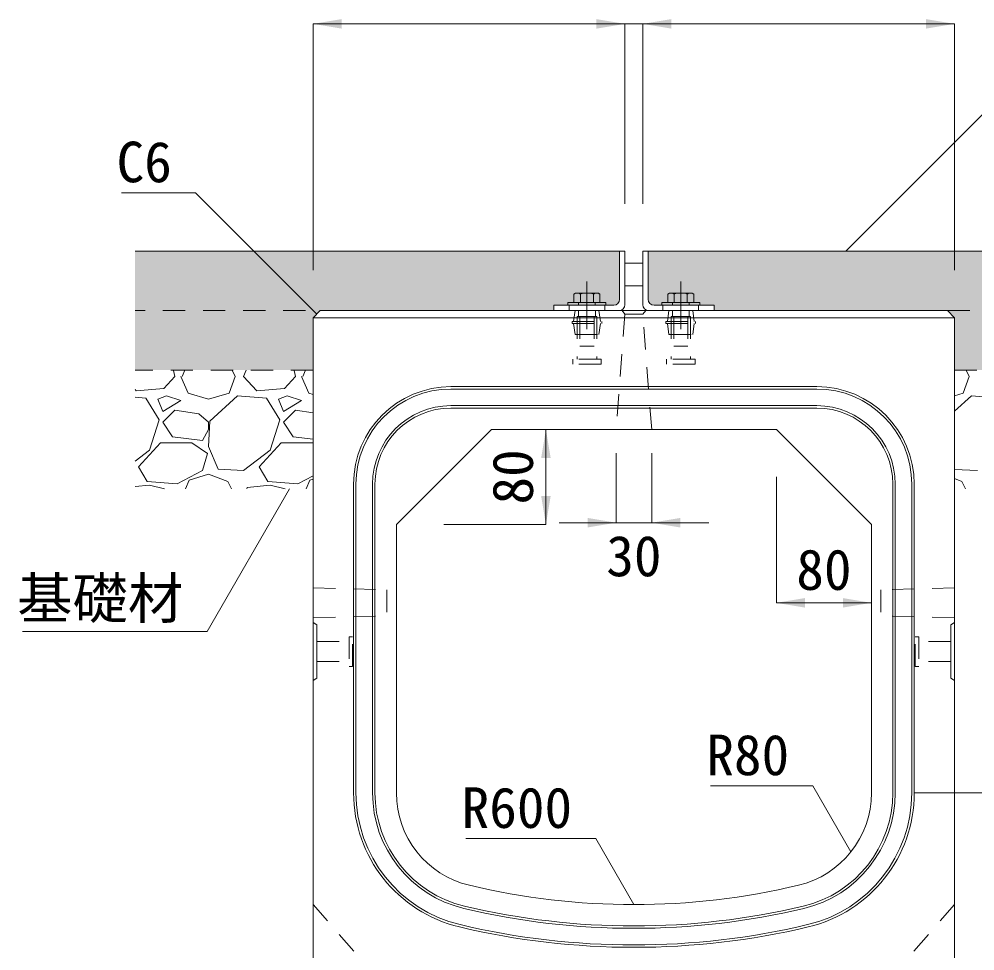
# Model space of a CAD drawing. Units: millimetres at full size; some dimension numbers follow another scale. Extents: x 87398 to 114821, y -118528 to -105583.
# Drawn here: x 88860 to 89665, y -114388 to -113603 of the extents above; entities that cross this region are included whole.
import ezdxf
from ezdxf.enums import TextEntityAlignment as Align

# ---------------------------------------------------------------- set-up
doc = ezdxf.new("R2010")
doc.units = ezdxf.units.MM
doc.header["$LTSCALE"] = 25
doc.linetypes.add('CHAIN', pattern=[18.5, 12, -1.5, 3.5, -1.5])
doc.linetypes.add('USER1', pattern=[1.35, 0.75, -0.6])
for name, color, linetype, lineweight in [('アングル', 191, 'Continuous', 13), ('インサート', 92, 'USER1', 9), ('ハッチング_基礎', 150, 'Continuous', 9), ('寸法線', 7, 'Continuous', 13), ('引出線', 4, 'Continuous', 13), ('排水孔', 30, 'USER1', 15), ('本体', 2, 'Continuous', 9), ('目地', 132, 'Continuous', 5), ('舗装・基礎', 3, 'Continuous', 13), ('補助線', 8, 'USER1', 9)]:
    doc.layers.add(name, color=color, linetype=linetype, lineweight=lineweight)
doc.layers.add('ハッチング_舗装', color=7, linetype='Continuous')
doc.styles.add('ＭＳ ゴシック', font='')
doc.styles.get('ＭＳ ゴシック').set_extended_font_data('MS Gothic')

# ---------------------------------------------------------------- blocks, each defined once
blk = doc.blocks.new('filled_arrow')
at = {"color": 0, "linetype": 'Continuous', "lineweight": -2}
blk.add_solid([(7.5, 1.25), (0, 0), (7.5, -1.25)], dxfattribs=at)

msp = doc.modelspace()

# ---------------------------------------------------------------- hatches: boundary and pattern name
at = {"layer": 'ハッチング_舗装'}
for points in [[(89310.1, -113848.85), (89310.1, -113844.35), (89322.1, -113844.35), (89354.1, -113844.35), (89360.6, -113844.35, 0.41421), (89365.6, -113839.35), (89365.6, -113798.85), (88957.6, -113798.85), (88957.6, -113848.85), (89168.6, -113848.85)], [(89586.6, -113848.85), (89797.6, -113848.85), (89797.6, -113798.85), (89389.6, -113798.85), (89389.6, -113839.35, 0.41421), (89394.6, -113844.35), (89401.1, -113844.35), (89433.1, -113844.35), (89445.1, -113844.35), (89445.1, -113848.85)], [(88957.6, -113848.85), (88957.6, -113898.85), (89107.6, -113898.85), (89107.6, -113854.85), (89113.6, -113848.85)], [(89797.6, -113898.85), (89797.6, -113848.85), (89641.6, -113848.85), (89647.6, -113854.85), (89647.6, -113898.85)]]:
    msp.add_hatch(color=256, dxfattribs=at).paths.add_polyline_path(points)

# ---------------------------------------------------------------- linework, layer by layer
at = {"layer": 'アングル'}
for p, q in [((89365.6, -113798.85), (89365.6, -113839.35)), ((89370.1, -113798.85), (89365.6, -113798.85)), ((89370.1, -113798.85), (89370.1, -113843.85)), ((89385.1, -113798.85), (89385.1, -113843.85)), ((89385.1, -113798.85), (89389.6, -113798.85)), ((89389.6, -113798.85), (89389.6, -113839.35)), ((89370.1, -113808.85), (89385.1, -113808.85)), ((89370.1, -113827.85), (89385.1, -113827.85)), ((89310.1, -113844.35), (89310.1, -113848.85)), ((89360.6, -113844.35), (89310.1, -113844.35)), ((89394.6, -113844.35), (89445.1, -113844.35)), ((89445.1, -113844.35), (89445.1, -113848.85)), ((89365.1, -113848.85), (89310.1, -113848.85)), ((89390.1, -113848.85), (89445.1, -113848.85))]:
    msp.add_line(p, q, dxfattribs=at)
at = {"layer": 'アングル', "linetype": 'CHAIN', "lineweight": 9}
for p, q in [((89338.1, -113824.35), (89338.1, -113864.35)), ((89417.1, -113824.35), (89417.1, -113864.35))]:
    msp.add_line(p, q, dxfattribs=at)
at = {"layer": 'アングル', "linetype": 'USER1', "lineweight": 9}
for p, q in [((89323.1, -113844.35), (89323.1, -113848.85)), ((89353.1, -113844.35), (89353.1, -113848.85)), ((89402.1, -113844.35), (89402.1, -113848.85)), ((89432.1, -113844.35), (89432.1, -113848.85))]:
    msp.add_line(p, q, dxfattribs=at)
at = {"layer": 'アングル'}
for centre, start, end in [((89360.6, -113839.35), 270, 0), ((89394.6, -113839.35), 180, 270), ((89365.1, -113843.85), 270, 0), ((89390.1, -113843.85), 180, 270)]:
    msp.add_arc(centre, 5, start, end, dxfattribs=at)
at = {"layer": 'インサート', "linetype": 'Continuous', "lineweight": 13}
for p, q in [((89328.62, -113834.05), (89327.15, -113834.9)), ((89327.15, -113834.9), (89327.15, -113842.05)), ((89347.59, -113834.05), (89328.62, -113834.05)), ((89347.59, -113834.05), (89349.05, -113834.9)), ((89349.05, -113834.9), (89349.05, -113842.05)), ((89407.62, -113834.05), (89406.15, -113834.9)), ((89406.15, -113834.9), (89406.15, -113842.05)), ((89426.59, -113834.05), (89407.62, -113834.05)), ((89426.59, -113834.05), (89428.05, -113834.9)), ((89428.05, -113834.9), (89428.05, -113842.05)), ((89349.05, -113842.05), (89327.15, -113842.05)), ((89428.05, -113842.05), (89406.15, -113842.05))]:
    msp.add_line(p, q, dxfattribs=at)
at = {"layer": 'インサート', "linetype": 'Continuous', "lineweight": 5}
for p, q in [((89332.63, -113834.9), (89332.63, -113842.05)), ((89343.58, -113834.9), (89343.58, -113842.05)), ((89411.63, -113834.9), (89411.63, -113842.05)), ((89422.58, -113834.9), (89422.58, -113842.05))]:
    msp.add_line(p, q, dxfattribs=at)
at = {"layer": 'インサート', "linetype": 'Continuous'}
for p, q in [((89354.1, -113842.05), (89322.1, -113842.05)), ((89322.1, -113842.05), (89322.1, -113844.35)), ((89354.1, -113844.35), (89322.1, -113844.35)), ((89354.1, -113842.05), (89354.1, -113844.35)), ((89433.1, -113842.05), (89401.1, -113842.05)), ((89401.1, -113842.05), (89401.1, -113844.35)), ((89433.1, -113844.35), (89401.1, -113844.35)), ((89433.1, -113842.05), (89433.1, -113844.35))]:
    msp.add_line(p, q, dxfattribs=at)
at = {"layer": 'インサート'}
for p, q in [((89331.1, -113842.05), (89331.1, -113844.35)), ((89345.1, -113842.05), (89345.1, -113844.35)), ((89410.1, -113842.05), (89410.1, -113844.35)), ((89424.1, -113842.05), (89424.1, -113844.35)), ((89326.85, -113858.1), (89328.1, -113848.85)), ((89328.1, -113848.85), (89348.1, -113848.85)), ((89329.85, -113853.85), (89346.35, -113853.85)), ((89329.85, -113853.85), (89329.85, -113889.85)), ((89330.98, -113848.85), (89330.98, -113853.85)), ((89332.1, -113853.85), (89332.1, -113878.85)), ((89344.1, -113853.85), (89344.1, -113878.85)), ((89345.23, -113848.85), (89345.23, -113853.85)), ((89346.35, -113853.85), (89346.35, -113889.85)), ((89349.35, -113858.1), (89348.1, -113848.85)), ((89405.85, -113858.1), (89407.1, -113848.85)), ((89407.1, -113848.85), (89427.1, -113848.85)), ((89408.85, -113853.85), (89425.35, -113853.85)), ((89408.85, -113853.85), (89408.85, -113889.85)), ((89409.98, -113848.85), (89409.98, -113853.85)), ((89411.1, -113853.85), (89411.1, -113878.85)), ((89423.1, -113853.85), (89423.1, -113878.85)), ((89424.23, -113848.85), (89424.23, -113853.85)), ((89425.35, -113853.85), (89425.35, -113889.85)), ((89428.35, -113858.1), (89427.1, -113848.85)), ((89325.6, -113858.1), (89350.6, -113858.1)), ((89325.6, -113858.1), (89325.6, -113859.6)), ((89325.6, -113859.6), (89350.6, -113859.6)), ((89326.85, -113859.6), (89328.1, -113868.85)), ((89349.35, -113859.6), (89348.1, -113868.85)), ((89350.6, -113858.1), (89350.6, -113859.6)), ((89404.6, -113858.1), (89429.6, -113858.1)), ((89404.6, -113858.1), (89404.6, -113859.6)), ((89404.6, -113859.6), (89429.6, -113859.6)), ((89405.85, -113859.6), (89407.1, -113868.85)), ((89428.35, -113859.6), (89427.1, -113868.85)), ((89429.6, -113858.1), (89429.6, -113859.6)), ((89328.1, -113868.85), (89348.1, -113868.85)), ((89407.1, -113868.85), (89427.1, -113868.85)), ((89332.1, -113878.85), (89344.1, -113878.85)), ((89411.1, -113878.85), (89423.1, -113878.85)), ((89326.1, -113893.85), (89326.1, -113889.85)), ((89350.1, -113889.85), (89326.1, -113889.85)), ((89350.1, -113893.85), (89326.1, -113893.85)), ((89350.1, -113889.85), (89350.1, -113893.85)), ((89405.1, -113893.85), (89405.1, -113889.85)), ((89429.1, -113889.85), (89405.1, -113889.85)), ((89429.1, -113893.85), (89405.1, -113893.85)), ((89429.1, -113889.85), (89429.1, -113893.85)), ((89110.8, -114127.35), (89137.8, -114127.35)), ((89110.8, -114127.35), (89110.8, -114144.35)), ((89140.8, -114123.35), (89137.8, -114123.35)), ((89137.8, -114123.35), (89137.8, -114148.35)), ((89140.8, -114148.35), (89140.8, -114123.35)), ((89614.4, -114123.35), (89617.4, -114123.35)), ((89614.4, -114148.35), (89614.4, -114123.35)), ((89617.4, -114123.35), (89617.4, -114148.35)), ((89644.4, -114127.35), (89617.4, -114127.35)), ((89644.4, -114127.35), (89644.4, -114144.35)), ((89110.8, -114144.35), (89137.8, -114144.35)), ((89644.4, -114144.35), (89617.4, -114144.35)), ((89137.8, -114148.35), (89140.8, -114148.35)), ((89617.4, -114148.35), (89614.4, -114148.35))]:
    msp.add_line(p, q, dxfattribs=at)
at = {"layer": 'インサート', "linetype": 'Continuous', "lineweight": 5}
for centre, radius, start, end in [((89329.89, -113838.9), 4.85, 55.61575, 124.38425), ((89338.1, -113852.17), 18.12, 72.41205, 107.58795), ((89346.32, -113838.9), 4.85, 55.61575, 124.38425), ((89408.89, -113838.9), 4.85, 55.61575, 124.38425), ((89417.1, -113852.17), 18.12, 72.41205, 107.58795), ((89425.32, -113838.9), 4.85, 55.61575, 124.38425)]:
    msp.add_arc(centre, radius, start, end, dxfattribs=at)
at = {"layer": 'ハッチング_基礎'}
for p, q in [((88990.09, -113899.15), (88988.91, -113898.85)), ((88991.11, -113904.23), (88990.09, -113899.15)), ((88997.2, -113904.23), (88999.51, -113898.85)), ((89039.43, -113898.85), (89041.91, -113904.23)), ((89049.02, -113904.23), (89051.04, -113898.85)), ((89091.69, -113899.15), (89090.51, -113898.85)), ((89092.71, -113904.23), (89091.69, -113899.15)), ((89098.8, -113904.23), (89101.11, -113898.85)), ((89657.43, -113898.85), (89659.91, -113904.23)), ((88991.11, -113904.23), (88981.96, -113914.39)), ((88996.19, -113904.23), (89002.28, -113918.45)), ((89036.83, -113918.45), (89041.91, -113904.23)), ((89060.2, -113916.42), (89049.02, -113904.23)), ((89092.71, -113904.23), (89083.56, -113914.39)), ((89097.79, -113904.23), (89103.88, -113918.45)), ((89654.83, -113918.45), (89659.91, -113904.23)), ((88958.6, -113916.42), (88957.6, -113915.34)), ((88981.96, -113914.39), (88958.6, -113916.42)), ((89002.28, -113918.45), (89019.56, -113923.53)), ((89019.56, -113923.53), (89036.83, -113918.45)), ((89083.56, -113914.39), (89060.2, -113916.42)), ((89103.88, -113918.45), (89107.6, -113919.54)), ((89647.6, -113920.58), (89654.83, -113918.45)), ((88966.72, -113922.51), (88957.6, -113921.75)), ((88977.9, -113940.8), (88966.72, -113922.51)), ((88984, -113920.48), (88976.88, -113923.53)), ((88976.88, -113923.53), (88980.95, -113933.69)), ((88980.95, -113933.69), (88996.19, -113924.55)), ((88996.19, -113924.55), (88984, -113920.48)), ((89043.94, -113920.48), (89020.57, -113941.82)), ((89068.32, -113922.51), (89043.94, -113920.48)), ((89079.5, -113940.8), (89068.32, -113922.51)), ((89085.6, -113920.48), (89078.48, -113923.53)), ((89078.48, -113923.53), (89082.55, -113933.69)), ((89082.55, -113933.69), (89097.79, -113924.55)), ((89097.79, -113924.55), (89085.6, -113920.48)), ((89661.94, -113920.48), (89647.6, -113933.57)), ((89686.32, -113922.51), (89661.94, -113920.48)), ((88991.11, -113932.67), (88980.95, -113942.83)), ((89011.43, -113935.72), (88991.11, -113932.67)), ((89019.56, -113942.83), (89011.43, -113935.72)), ((89092.71, -113932.67), (89082.55, -113942.83)), ((89107.6, -113934.91), (89092.71, -113932.67)), ((88969.77, -113966.2), (88977.9, -113940.8)), ((88980.95, -113942.83), (88989.08, -113955.03)), ((89020.57, -113941.82), (89019.56, -113963.15)), ((89019.56, -113948.93), (89019.56, -113942.83)), ((89071.37, -113966.2), (89079.5, -113940.8)), ((89082.55, -113942.83), (89090.68, -113955.03)), ((89014.48, -113958.07), (89019.56, -113948.93)), ((88960.63, -113980.43), (88978.92, -113960.11)), ((88978.92, -113960.11), (89005.33, -113960.11)), ((88989.08, -113955.03), (89014.48, -113958.07)), ((89005.33, -113960.11), (89018.54, -113969.25)), ((89062.23, -113980.43), (89080.52, -113960.11)), ((89080.52, -113960.11), (89106.93, -113960.11)), ((89090.68, -113955.03), (89107.6, -113957.06)), ((89106.93, -113960.11), (89107.6, -113960.57)), ((88957.6, -113975.61), (88969.77, -113966.2)), ((89019.56, -113963.15), (89027.68, -113982.46)), ((89049.02, -113983.47), (89071.37, -113966.2)), ((89018.54, -113969.25), (89014.48, -113983.47)), ((88967.74, -113992.62), (88960.63, -113980.43)), ((89014.48, -113983.47), (88993.14, -113994.65)), ((89027.68, -113982.46), (89049.02, -113983.47)), ((89069.34, -113992.62), (89062.23, -113980.43)), ((89647.6, -113982.55), (89667.02, -113983.47)), ((89000.19, -113998.85), (89003.3, -113991.6)), ((89003.3, -113991.6), (89019.56, -113986.52)), ((89019.56, -113986.52), (89035.81, -113992.62)), ((89107.6, -113987.91), (89094.74, -113994.65)), ((89101.79, -113998.85), (89104.9, -113991.6)), ((89104.9, -113991.6), (89107.6, -113990.76)), ((89647.6, -113990.29), (89653.81, -113992.62)), ((88969.77, -113995.67), (88957.6, -113996.95)), ((88993.14, -113994.65), (88967.74, -113992.62)), ((88982.51, -113998.85), (88969.77, -113995.67)), ((89035.81, -113992.62), (89038.69, -113998.85)), ((89051.64, -113998.85), (89052.07, -113997.7)), ((89071.37, -113995.67), (89052.07, -113997.7)), ((89094.74, -113994.65), (89069.34, -113992.62)), ((89084.11, -113998.85), (89071.37, -113995.67)), ((89653.81, -113992.62), (89656.69, -113998.85))]:
    msp.add_line(p, q, dxfattribs=at)
at = {"layer": '寸法線'}
for p, q in [((89107.6, -113607.45), (89370.1, -113607.45)), ((89107.6, -113814.85), (89107.6, -113607.45)), ((89322.1, -113607.45), (89433.1, -113607.45)), ((89370.1, -113758.85), (89370.1, -113607.45)), ((89370.1, -113758.85), (89370.1, -113607.45)), ((89385.1, -113758.85), (89385.1, -113607.45)), ((89385.1, -113607.45), (89647.6, -113607.45)), ((89385.1, -113758.85), (89385.1, -113607.45)), ((89647.6, -113814.85), (89647.6, -113607.45)), ((89297.6, -113948.85), (89303.53, -113948.85)), ((89303.53, -113948.85), (89303.53, -114028.85)), ((89362.6, -113968.85), (89362.6, -114027.39)), ((89392.6, -113968.85), (89392.6, -114027.39)), ((89497.6, -113988.85), (89497.6, -114094.85)), ((89217.6, -114028.85), (89303.53, -114028.85)), ((89314.6, -114027.39), (89440.6, -114027.39)), ((89577.6, -114068.85), (89577.6, -114094.85)), ((89497.6, -114094.85), (89577.6, -114094.85))]:
    msp.add_line(p, q, dxfattribs=at)
at = {"layer": '引出線'}
for points in [[(89555.97, -113798.85), (89696.72, -113658.1), (89991.57, -113658.1)], [(89110.6, -113851.85), (89008.56, -113749.81), (88946.16, -113749.81)], [(89087.6, -113998.85), (89018.19, -114119.09), (88862.96, -114119.09)], [(89560.36, -114304.43), (89528.34, -114248.96), (89442.18, -114248.96)], [(89613.6, -114254.82), (89680.71, -114254.82), (89813.46, -114254.82)], [(89377.6, -114348.85), (89345.58, -114293.38), (89236.04, -114293.38)]]:
    msp.add_lwpolyline(points, dxfattribs=at)
at = {"layer": '排水孔'}
for p, q in [((89370.1, -113851.85), (89362.6, -113948.85)), ((89367.6, -113848.85), (89370.1, -113851.85)), ((89370.1, -113851.85), (89385.1, -113851.85)), ((89385.1, -113851.85), (89387.6, -113848.85)), ((89392.6, -113948.85), (89385.1, -113851.85))]:
    msp.add_line(p, q, dxfattribs=at)
at = {"layer": '本体', "lineweight": 13}
for p, q in [((89107.6, -113854.85), (89113.6, -113848.85)), ((89107.6, -113854.85), (89107.6, -114418.85)), ((89113.6, -113848.85), (89641.6, -113848.85)), ((89641.6, -113848.85), (89647.6, -113854.85)), ((89647.6, -113854.85), (89647.6, -114418.85)), ((89177.6, -114028.85), (89257.6, -113948.85)), ((89257.6, -113948.85), (89497.6, -113948.85)), ((89497.6, -113948.85), (89577.6, -114028.85)), ((89177.6, -114028.85), (89177.6, -114254.82)), ((89577.6, -114028.85), (89577.6, -114254.82))]:
    msp.add_line(p, q, dxfattribs=at)
at = {"layer": '本体', "lineweight": 5}
msp.add_line((89107.6, -113854.85), (89647.6, -113854.85), dxfattribs=at)
at = {"layer": '本体'}
for p, q in [((89107.6, -114111.35), (89110.8, -114113.35)), ((89647.6, -114111.35), (89644.4, -114113.35)), ((89110.8, -114113.35), (89110.8, -114158.35)), ((89644.4, -114113.35), (89644.4, -114158.35)), ((89110.8, -114158.35), (89107.6, -114160.35)), ((89644.4, -114158.35), (89647.6, -114160.35))]:
    msp.add_line(p, q, dxfattribs=at)
at = {"layer": '本体', "linetype": 'USER1'}
for p, q in [((89186.35, -114438.85), (89107.6, -114348.85)), ((89568.85, -114438.85), (89647.6, -114348.85))]:
    msp.add_line(p, q, dxfattribs=at)
at = {"layer": '本体', "lineweight": 13}
for centre, radius, start, end in [((89257.6, -114254.82), 80, 180, 256.65764), ((89497.6, -114254.82), 80, 283.34236, 0), ((89377.6, -113748.85), 600, 256.65764, 283.34236)]:
    msp.add_arc(centre, radius, start, end, dxfattribs=at)
at = {"layer": '目地'}
for p, q in [((89531.6, -113912.85), (89223.6, -113912.85)), ((89531.6, -113914.85), (89223.6, -113914.85)), ((89531.6, -113928.85), (89223.6, -113928.85)), ((89531.6, -113930.85), (89223.6, -113930.85)), ((89141.6, -113994.85), (89141.6, -114254.82)), ((89143.6, -113994.85), (89143.6, -114254.82)), ((89157.6, -113994.85), (89157.6, -114254.82)), ((89159.6, -113994.85), (89159.6, -114254.82)), ((89595.6, -114254.82), (89595.6, -113994.85)), ((89597.6, -114254.82), (89597.6, -113994.85)), ((89611.6, -114254.82), (89611.6, -113994.85)), ((89613.6, -114254.82), (89613.6, -113994.85))]:
    msp.add_line(p, q, dxfattribs=at)
for centre, radius, start, end in [((89223.6, -113994.85), 82, 90, 180), ((89223.6, -113994.85), 80, 90, 180), ((89531.6, -113994.85), 82, 0, 90), ((89531.6, -113994.85), 80, 0, 90), ((89223.6, -113994.85), 66, 90, 180), ((89223.6, -113994.85), 64, 90, 180), ((89531.6, -113994.85), 66, 0, 90), ((89531.6, -113994.85), 64, 0, 90), ((89257.6, -114254.82), 116, 180, 256.65764), ((89257.6, -114254.82), 114, 180, 256.65764), ((89257.6, -114254.82), 100, 180, 256.65764), ((89257.6, -114254.82), 98, 180, 256.65764), ((89497.6, -114254.82), 98, 283.34236, 0), ((89497.6, -114254.82), 100, 283.34236, 0), ((89497.6, -114254.82), 114, 283.34236, 0), ((89497.6, -114254.82), 116, 283.34236, 0), ((89377.6, -113748.85), 620, 256.65764, 283.34236), ((89377.6, -113748.85), 618, 256.65764, 283.34236), ((89377.6, -113748.85), 636, 256.65764, 283.34236), ((89377.6, -113748.85), 634, 256.65764, 283.34236)]:
    msp.add_arc(centre, radius, start, end, dxfattribs=at)
at = {"layer": '舗装・基礎'}
for p, q in [((89365.6, -113798.85), (88957.6, -113798.85)), ((89389.6, -113798.85), (89797.6, -113798.85))]:
    msp.add_line(p, q, dxfattribs=at)
at = {"layer": '舗装・基礎', "linetype": 'USER1'}
for p, q in [((89168.6, -113848.85), (88957.6, -113848.85)), ((89641.6, -113848.85), (89797.6, -113848.85)), ((89107.6, -113898.85), (88957.6, -113898.85)), ((89647.6, -113898.85), (89797.6, -113898.85))]:
    msp.add_line(p, q, dxfattribs=at)
at = {"layer": '補助線'}
for p, q in [((89107.6, -114082.35), (89107.6, -114107.35)), ((89107.6, -114082.35), (89169.6, -114083.85)), ((89169.6, -114083.85), (89169.6, -114105.85)), ((89647.6, -114082.35), (89585.6, -114083.85)), ((89585.6, -114083.85), (89585.6, -114105.85)), ((89647.6, -114082.35), (89647.6, -114107.35)), ((89107.6, -114107.35), (89169.6, -114105.85)), ((89647.6, -114107.35), (89585.6, -114105.85))]:
    msp.add_line(p, q, dxfattribs=at)

# ---------------------------------------------------------------- block references
at = {"layer": '寸法線', "xscale": 3.2, "yscale": 3.2}
for p in [(89107.6, -113607.45), (89385.1, -113607.45), (89385.1, -113607.45), (89392.6, -114027.39), (89497.6, -114094.85)]:
    msp.add_blockref('filled_arrow', p, dxfattribs=at)
for p, rotation in [((89370.1, -113607.45), 180), ((89370.1, -113607.45), 180), ((89647.6, -113607.45), 180), ((89303.53, -113948.85), 270), ((89303.53, -114028.85), 90), ((89362.6, -114027.39), 180), ((89577.6, -114094.85), 180)]:
    msp.add_blockref('filled_arrow', p, dxfattribs=dict(at, rotation=rotation))
at = {"layer": '引出線', "xscale": 0.16, "yscale": 0.16}
for p, rotation in [((89555.97, -113798.85), 45), ((89110.6, -113851.85), 135), ((89087.6, -113998.85), 240), ((89560.36, -114304.43), 120), ((89377.6, -114348.85), 120)]:
    msp.add_blockref('filled_arrow', p, dxfattribs=dict(at, rotation=rotation))
msp.add_blockref('filled_arrow', (89613.6, -114254.82), dxfattribs=at)

# ---------------------------------------------------------------- texts
at = {"layer": '寸法線', "style": 'ＭＳ ゴシック'}
msp.add_text('80', height=34.18, rotation=90, dxfattribs=at).set_placement((89275.53, -113988.85), align=Align.MIDDLE_CENTER)
for s, p in [('30', (89377.6, -114055.39)), ('80', (89537.6, -114066.85))]:
    msp.add_text(s, height=34.18, dxfattribs=at).set_placement(p, align=Align.MIDDLE_CENTER)
at = {"layer": '引出線', "style": 'ＭＳ ゴシック'}
for s, p in [('C6', (88988.56, -113706.61)), ('基礎材', (88998.19, -114073.88)), ('R80', (89508.34, -114205.76)), ('R600', (89325.58, -114250.18))]:
    msp.add_text(s, height=34.18, dxfattribs=at).set_placement(p, align=Align.TOP_RIGHT)

doc.saveas('drawing.dxf')
